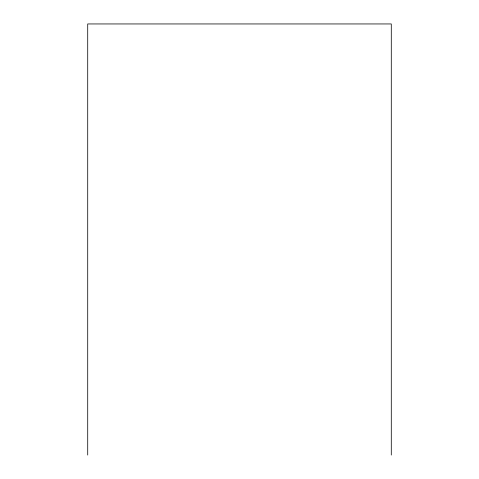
<?xml version="1.0" encoding="UTF-8"?>
<svg xmlns="http://www.w3.org/2000/svg" width="479" height="479" viewBox="0 0 479 479"><rect width="100%" height="100%" fill="white"/><g stroke="black" fill="none" stroke-linecap="round" stroke-linejoin="round"><path stroke-width="0.72" d="M391.289 455.05L391.289 23.95L87.711 23.95L87.711 455.05"/></g></svg>
